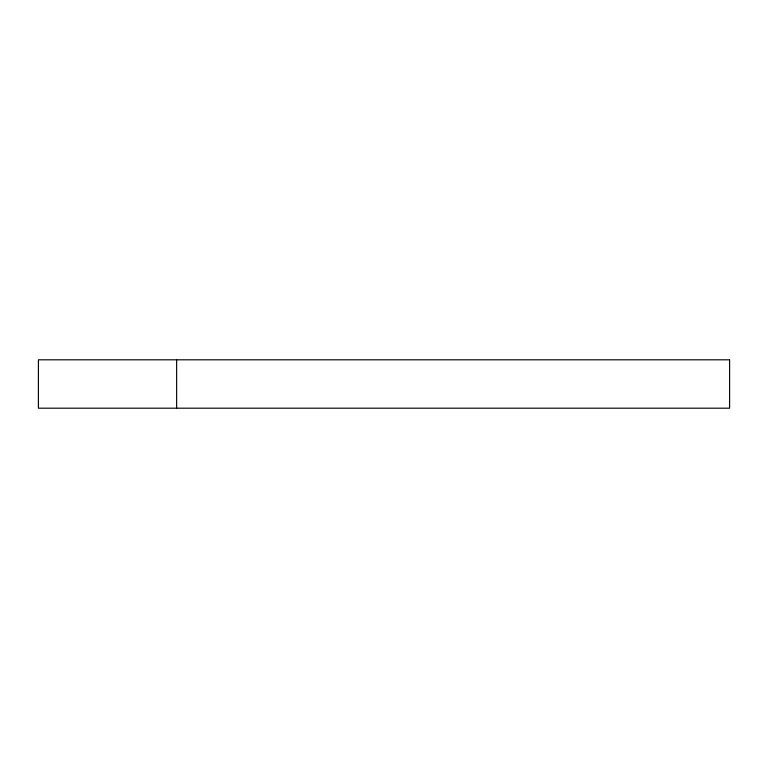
<?xml version="1.0" encoding="UTF-8"?>
<svg xmlns="http://www.w3.org/2000/svg" width="768" height="768" viewBox="0 0 768 768"><rect width="100%" height="100%" fill="white"/><g stroke="black" fill="none" stroke-linecap="round" stroke-linejoin="round"><path stroke-width="1.15" d="M176.64 359.808L176.64 408.192M729.6 359.808L38.419 359.808L38.4 408.192L729.6 408.192L729.6 359.808"/></g></svg>
